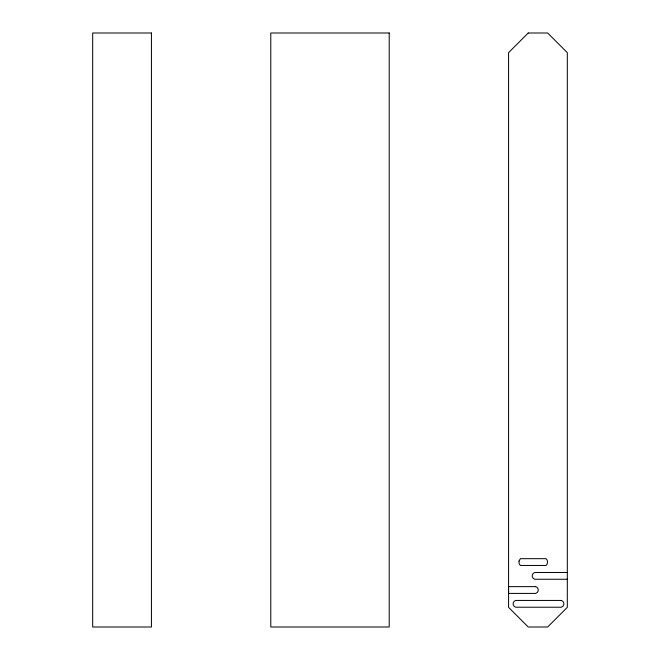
<?xml version="1.0" encoding="UTF-8"?>
<svg xmlns="http://www.w3.org/2000/svg" width="660" height="660" viewBox="0 0 660 660"><rect width="100%" height="100%" fill="white"/><g stroke="black" fill="none" stroke-linecap="round" stroke-linejoin="round"><path stroke-width="0.99" d="M567.319 572.476L534.781 572.476A3.514 3.514 0 0 0 534.781 579.257L567.319 579.257M518.974 561.148L519.172 563.813L520.369 565.455L546.026 565.455C548.023 563.929 548.023 560.191 546.026 558.673L520.369 558.673L518.974 561.148M528.231 33L508.571 52.66L508.571 607.34L528.231 627L547.66 627L567.319 607.34L567.319 52.66L547.66 33L528.231 33M151.429 33L92.68 33L92.68 627L151.429 627L151.429 33M389.21 33L270.79 33L270.79 627L389.21 627L389.21 33M535.697 586.633L508.546 586.633L508.546 593.414L535.697 593.414A3.514 3.514 0 0 0 535.697 586.633M561.305 600.435L515.699 600.435A3.514 3.514 0 0 0 515.699 607.225L561.305 607.225A3.514 3.514 0 0 0 561.305 600.435"/></g></svg>
